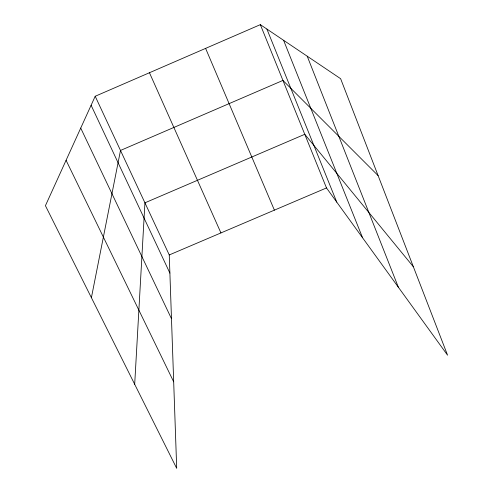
<?xml version="1.0" encoding="UTF-8"?>
<svg xmlns="http://www.w3.org/2000/svg" width="493" height="493" viewBox="0 0 493 493"><rect width="100%" height="100%" fill="white"/><g stroke="black" fill="none" stroke-linecap="round" stroke-linejoin="round"><path stroke-width="0.74" d="M134.688 384.287L144.93 202.82L304.766 134.306L413.368 266.768M91.402 297.692L120.495 150.457L282.933 80.427L378.106 175.607M95.198 96.264L45.424 205.698L176.704 468.35L169.259 254.949L95.198 96.264L260.335 24.65L340.626 78.701L447.576 355.213L326.495 187.938L260.335 24.65M169.259 254.949L326.495 187.938M66.074 160.305L173.684 381.822M80.723 128.088L171.484 318.718M91.106 105.262L169.894 273.122M149.459 72.736L220.938 232.93M205.606 48.388L274.398 210.147M266.904 29.075L336.768 202.124M283.598 40.309L362.565 237.768M307.219 56.214L398.35 287.209"/></g></svg>
